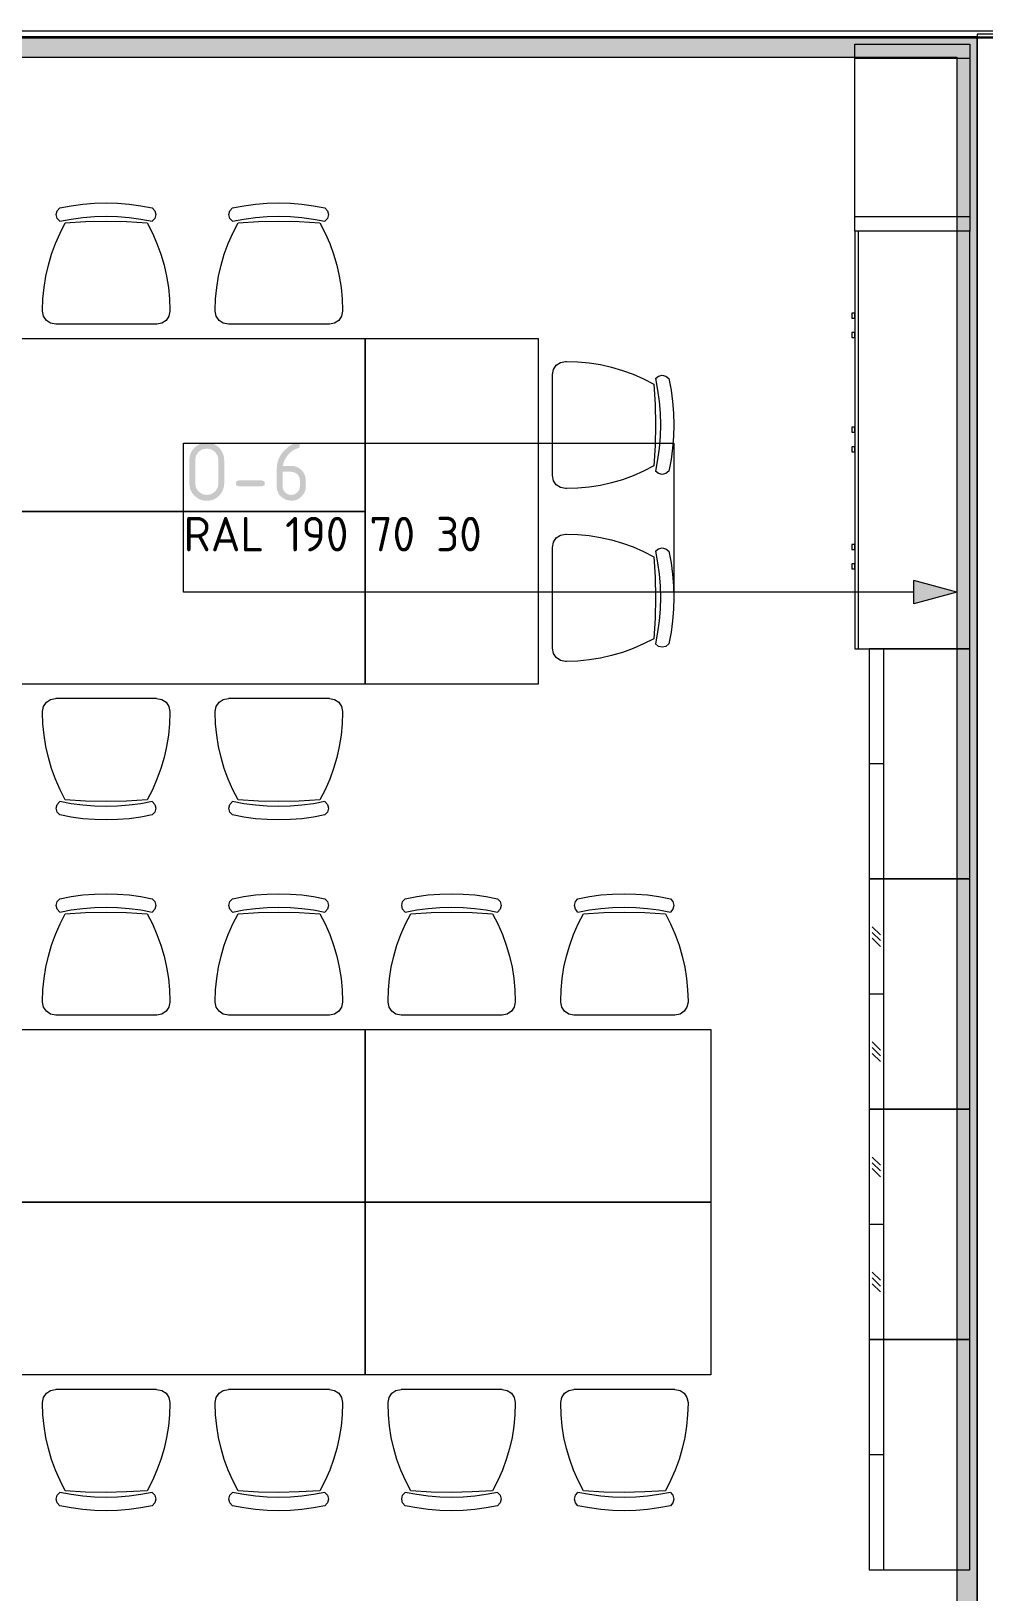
# Model space of a CAD drawing. Header units: millimetres. Extents: x 0 to 1189, y 0 to 841.
# Drawn here: x 509.8 to 542.9, y 316.9 to 371.1 of the extents above; entities that cross this region are included whole.
import ezdxf

# ---------------------------------------------------------------- set-up
doc = ezdxf.new("R2010")
doc.units = ezdxf.units.MM

msp = doc.modelspace()

# ---------------------------------------------------------------- hatches: boundary and pattern name
at = {"true_color": 0xf1d696}
h = msp.add_hatch(color=41, dxfattribs=at)
h.dxf.hatch_style = 2
h.paths.add_polyline_path([(470.876719, 370.904337), (541.951828, 370.904337), (541.951828, 370.204336), (470.876719, 370.204336)])
at = {"true_color": 0xd5aaaa}
h = msp.add_hatch(color=9, dxfattribs=at)
h.dxf.hatch_style = 2
h.paths.add_polyline_path([(541.951828, 370.904337), (542.651829, 370.904337), (541.951828, 370.204336)])
h = msp.add_hatch(color=9, dxfattribs=at)
h.dxf.hatch_style = 2
h.paths.add_polyline_path([(541.951828, 370.204336), (542.651829, 370.904337), (542.651829, 370.204336)])
h = msp.add_hatch(color=9, dxfattribs=at)
h.dxf.hatch_style = 2
h.paths.add_polyline_path([(541.951828, 370.204336), (542.651829, 370.204336), (542.651829, 312.888249), (541.951828, 312.887249)])
at = {"true_color": 0x0077b0}
h = msp.add_hatch(color=144, dxfattribs=at)
h.paths.add_polyline_path([(516.296787, 355.396996), (516.296787, 356.203975), (516.267297, 356.360658), (516.178276, 356.491709), (516.049636, 356.578112), (515.893298, 356.607464), (515.736822, 356.578112), (515.605563, 356.491709), (515.518127, 356.360658), (515.489808, 356.203975), (515.489808, 355.396996), (515.518127, 355.240657), (515.605563, 355.112017), (515.736822, 355.022996), (515.893298, 354.993506), (516.049636, 355.022996), (516.178276, 355.112017), (516.267297, 355.240657)])
h.paths.add_polyline_path([(516.49743, 355.396996), (516.486276, 355.27634), (516.45285, 355.164314), (516.397203, 355.06128), (516.319387, 354.967599), (516.227618, 354.890299), (516.125566, 354.835789), (516.013902, 354.8035), (515.893298, 354.792864), (515.771565, 354.8035), (515.659858, 354.835789), (515.557659, 354.890299), (515.464452, 354.967599), (515.386722, 355.06128), (515.331265, 355.164314), (515.298028, 355.27634), (515.286961, 355.396996), (515.286961, 356.203975), (515.298028, 356.325707), (515.331265, 356.437414), (515.386722, 356.539613), (515.464452, 356.63282), (515.557659, 356.710636), (515.659858, 356.766283), (515.771565, 356.799709), (515.893298, 356.810863), (516.013954, 356.799752), (516.125979, 356.766628), (516.229014, 356.711799), (516.322694, 356.635576), (516.398599, 356.541939), (516.453264, 356.438792), (516.486328, 356.326138), (516.49743, 356.203975)])
h = msp.add_hatch(color=144, dxfattribs=at)
h.paths.add_polyline_path([(518.524254, 355.799591), (518.524254, 355.296883), (518.545752, 355.179336), (518.611898, 355.08246), (518.709394, 355.015419), (518.82632, 354.992612), (518.943247, 355.015419), (519.040743, 355.08246), (519.106889, 355.18037), (519.128386, 355.296883), (519.128386, 355.497525), (519.106889, 355.614452), (519.040743, 355.711948), (518.943247, 355.778094), (518.82632, 355.799591)])
h.paths.add_polyline_path([(519.026963, 356.809969), (519.102893, 356.784406), (519.128386, 356.707994), (519.115639, 356.64991), (519.077674, 356.623658), (518.96899, 356.584384), (518.867592, 356.526093), (518.773119, 356.448785), (518.685209, 356.35246), (518.579996, 356.180963), (518.529766, 356.002439), (518.82632, 356.002439), (518.928347, 355.993404), (519.022415, 355.966127), (519.108008, 355.920351), (519.18461, 355.855815), (519.249145, 355.778051), (519.294922, 355.692587), (519.322199, 355.599164), (519.331233, 355.497525), (519.331233, 355.296883), (519.321768, 355.194857), (519.293544, 355.100788), (519.24682, 355.015195), (519.181854, 354.938593), (519.105295, 354.874058), (519.020004, 354.828281), (518.926753, 354.801005), (518.82632, 354.79197), (518.631259, 354.827937), (518.46803, 354.935837), (518.403495, 355.013558), (518.357718, 355.098721), (518.330442, 355.191325), (518.321407, 355.291371), (518.321407, 355.901015), (518.33567, 356.067224), (518.378458, 356.222787), (518.449771, 356.367808), (518.54961, 356.502391), (518.734612, 356.674232), (518.936563, 356.787369), (518.988998, 356.803837)])
h = msp.add_hatch(color=144, dxfattribs=at)
h.dxf.hatch_style = 2
h.paths.add_polyline_path([(517.81022, 355.295021), (517.003241, 355.295021), (516.927105, 355.320583), (516.901818, 355.396996), (516.927105, 355.473132), (517.003241, 355.498419), (517.81022, 355.498419), (517.886357, 355.473132), (517.911644, 355.396996), (517.886357, 355.320583)])
h = msp.add_hatch(color=144, dxfattribs=at)
h.dxf.hatch_style = 2
h.paths.add_polyline_path([(541.951828, 351.617308), (540.458826, 351.217307), (540.458826, 352.017308)])

# ---------------------------------------------------------------- linework, layer by layer
at = {"color": 7, "lineweight": 0}
for points in [[(198.085303, 370.871337), (863.72632, 370.871337)], [(541.951828, 370.904337), (470.176718, 370.904337)], [(556.916851, 371.104338), (486.516743, 371.104338)], [(486.516743, 370.904337), (543.676831, 370.904337)], [(542.651829, 370.904337), (541.951828, 370.904337)], [(544.151831, 371.004338), (542.651829, 371.004338)], [(542.651829, 371.004338), (542.651829, 311.904247)], [(542.651829, 312.888249), (542.651829, 370.904337)], [(470.876719, 370.204336), (541.951828, 370.204336)], [(541.951828, 370.204336), (541.951828, 312.887249)]]:
    msp.add_lwpolyline(points, dxfattribs=at)
at = {"color": 253, "lineweight": 0, "true_color": 0x999999}
for points in [[(538.401823, 364.154327), (538.401823, 370.654337)], [(538.401823, 370.654337), (542.401829, 370.654337)], [(542.401829, 370.654337), (542.401829, 364.154327)], [(542.401829, 370.154336), (538.401823, 370.154336)], [(510.78678, 364.503328), (510.696405, 364.603953), (510.66378, 364.735328), (510.696405, 364.866703), (510.78678, 364.967328)], [(510.78678, 364.967328), (511.183953, 365.04361), (511.584407, 365.098328), (511.987298, 365.131297), (512.391783, 365.142329), (512.796268, 365.131297), (513.199159, 365.098328), (513.599613, 365.04361), (513.996785, 364.967328)], [(513.996785, 364.967328), (514.08716, 364.866703), (514.119785, 364.735328), (514.08716, 364.603953), (513.996785, 364.503328)], [(516.78679, 364.503328), (516.696414, 364.603953), (516.663789, 364.735328), (516.696414, 364.866703), (516.78679, 364.967328)], [(516.78679, 364.967328), (517.183962, 365.04361), (517.584416, 365.098328), (517.987307, 365.131297), (518.391792, 365.142329), (518.796277, 365.131297), (519.199168, 365.098328), (519.599622, 365.04361), (519.996794, 364.967328)], [(519.996794, 364.967328), (520.08717, 364.866703), (520.119795, 364.735328), (520.08717, 364.603953), (519.996794, 364.503328)], [(510.187779, 361.395323), (510.187779, 361.408323), (510.200477, 361.805956), (510.238358, 362.200824), (510.301106, 362.591754), (510.388405, 362.977575), (510.499938, 363.357115), (510.63539, 363.729201), (510.794442, 364.092663), (510.976781, 364.446327)], [(510.78678, 364.503328), (511.183953, 364.579453), (511.584407, 364.633828), (511.987298, 364.666453), (512.391783, 364.677328), (512.796268, 364.666453), (513.199159, 364.633828), (513.599613, 364.579453), (513.996785, 364.503328)], [(510.976781, 364.446327), (511.683907, 364.489078), (512.391783, 364.503328), (513.107159, 364.488578), (513.821785, 364.445327)], [(513.821785, 364.445327), (514.003793, 364.091706), (514.162598, 363.728358), (514.297872, 363.356431), (514.409286, 362.977075), (514.496513, 362.591438), (514.559224, 362.200668), (514.597091, 361.805913), (514.609786, 361.408323), (514.609786, 361.395323)], [(516.187789, 361.395323), (516.187789, 361.408323), (516.200486, 361.805956), (516.238367, 362.200824), (516.301115, 362.591754), (516.388414, 362.977575), (516.499947, 363.357115), (516.635399, 363.729201), (516.794452, 364.092663), (516.97679, 364.446327)], [(516.78679, 364.503328), (517.183962, 364.579453), (517.584416, 364.633828), (517.987307, 364.666453), (518.391792, 364.677328), (518.796277, 364.666453), (519.199168, 364.633828), (519.599622, 364.579453), (519.996794, 364.503328)], [(516.97679, 364.446327), (517.683916, 364.489078), (518.391792, 364.503328), (519.107168, 364.488578), (519.821794, 364.445327)], [(519.821794, 364.445327), (520.003802, 364.091706), (520.162607, 363.728358), (520.297881, 363.356431), (520.409295, 362.977075), (520.496522, 362.591438), (520.559233, 362.200668), (520.5971, 361.805913), (520.609795, 361.408323), (520.609795, 361.395323)], [(542.401829, 364.654328), (538.401823, 364.654328)], [(542.401829, 364.154327), (538.401823, 364.154327)], [(542.401829, 364.154327), (538.401823, 364.154327)], [(538.401823, 364.154327), (538.401823, 349.654305)], [(538.522823, 364.154327), (538.522823, 349.654305)], [(542.401829, 349.654305), (542.401829, 364.154327)], [(510.64778, 360.924322), (510.464952, 360.959963), (510.320655, 361.057197), (510.22342, 361.201494), (510.187779, 361.378323), (510.187779, 361.395323)], [(514.609786, 361.395323), (514.609786, 361.378323), (514.574146, 361.201494), (514.476911, 361.057197), (514.332614, 360.959963), (514.155786, 360.924322)], [(516.647789, 360.924322), (516.464961, 360.959963), (516.320664, 361.057197), (516.223429, 361.201494), (516.187789, 361.378323), (516.187789, 361.395323)], [(520.609795, 361.395323), (520.609795, 361.378323), (520.574155, 361.201494), (520.47692, 361.057197), (520.332623, 360.959963), (520.155795, 360.924322)], [(538.401823, 361.314323), (538.299822, 361.314323)], [(538.299822, 361.314323), (538.299822, 361.140322)], [(538.299822, 361.140322), (538.401823, 361.140322)], [(538.401823, 361.140322), (538.401823, 361.314323)], [(514.149786, 360.924322), (510.64778, 360.924322)], [(520.149795, 360.924322), (516.647789, 360.924322)], [(538.401823, 360.637322), (538.299822, 360.637322)], [(538.299822, 360.637322), (538.299822, 360.463321)], [(538.401823, 360.463321), (538.401823, 360.637322)], [(509.398778, 360.424321), (521.398797, 360.424321)], [(521.398797, 360.424321), (521.398797, 354.424312)], [(521.398797, 348.424303), (521.398797, 360.424321)], [(521.398797, 360.424321), (527.398806, 360.424321)], [(527.398806, 360.424321), (527.398806, 348.424303)], [(538.299822, 360.463321), (538.401823, 360.463321)], [(527.898807, 359.174319), (527.934447, 359.357148), (528.031682, 359.501445), (528.175979, 359.598679), (528.352807, 359.63432), (528.369807, 359.63432)], [(528.369807, 359.63432), (528.383807, 359.63432), (528.781398, 359.621666), (529.176152, 359.583898), (529.566922, 359.52131), (529.95256, 359.434195), (530.331916, 359.322845), (530.703842, 359.187554), (531.06719, 359.028614), (531.420812, 358.846319)], [(527.898807, 355.673314), (527.898807, 359.174319)], [(531.477812, 359.036319), (531.579312, 359.125819), (531.710812, 359.158319), (531.841438, 359.125819), (531.942813, 359.036319)], [(531.477812, 359.036319), (531.553937, 358.639006), (531.608312, 358.238318), (531.640937, 357.83538), (531.651812, 357.431317), (531.640937, 357.026832), (531.608312, 356.623941), (531.553937, 356.223487), (531.477812, 355.826314)], [(531.942813, 359.036319), (532.018938, 358.639006), (532.073313, 358.238318), (532.105938, 357.83538), (532.116813, 357.431317), (532.105938, 357.026832), (532.073313, 356.623941), (532.018938, 356.223487), (531.942813, 355.826314)], [(531.420812, 358.846319), (531.463562, 358.139193), (531.477812, 357.431317), (531.463437, 356.715941), (531.419812, 356.001315)], [(538.401823, 357.345317), (538.299822, 357.345317)], [(538.299822, 357.345317), (538.299822, 357.171316)], [(538.401823, 357.171316), (538.401823, 357.345317)], [(538.299822, 357.171316), (538.401823, 357.171316)], [(538.401823, 356.668316), (538.299822, 356.668316)], [(538.299822, 356.668316), (538.299822, 356.495315)], [(538.299822, 356.495315), (538.401823, 356.495315)], [(538.401823, 356.495315), (538.401823, 356.668316)], [(528.369807, 355.213313), (528.352807, 355.213313), (528.175979, 355.248954), (528.031682, 355.346189), (527.934447, 355.490486), (527.898807, 355.667314)], [(531.419812, 356.001315), (531.066192, 355.819019), (530.702858, 355.66008), (530.330968, 355.524788), (529.951685, 355.413439), (529.566166, 355.326323), (529.175574, 355.263735), (528.781068, 355.225968), (528.383807, 355.213313), (528.369807, 355.213313)], [(531.942813, 355.826314), (531.841438, 355.735939), (531.710812, 355.703314), (531.579312, 355.735939), (531.477812, 355.826314)], [(509.398778, 354.424312), (521.398797, 354.424312)], [(521.398797, 354.424312), (509.398778, 354.424312)], [(521.398797, 354.424312), (521.398797, 348.424303)], [(527.898807, 353.17431), (527.934447, 353.357139), (528.031682, 353.501436), (528.175979, 353.59867), (528.352807, 353.634311), (528.369807, 353.634311)], [(528.369807, 353.634311), (528.383807, 353.634311), (528.781398, 353.621657), (529.176152, 353.583889), (529.566922, 353.521301), (529.95256, 353.434186), (530.331916, 353.322836), (530.703842, 353.187545), (531.06719, 353.028605), (531.420812, 352.84631)], [(527.898807, 349.673305), (527.898807, 353.17431)], [(531.477812, 353.03631), (531.579312, 353.12581), (531.710812, 353.15831), (531.841438, 353.12581), (531.942813, 353.03631)], [(531.477812, 353.03631), (531.553937, 352.638997), (531.608312, 352.238309), (531.640937, 351.835371), (531.651812, 351.431308), (531.640937, 351.026823), (531.608312, 350.623931), (531.553937, 350.223478), (531.477812, 349.826305)], [(531.942813, 353.03631), (532.018938, 352.638997), (532.073313, 352.238309), (532.105938, 351.835371), (532.116813, 351.431308), (532.105938, 351.026823), (532.073313, 350.623931), (532.018938, 350.223478), (531.942813, 349.826305)], [(538.401823, 353.27531), (538.299822, 353.27531)], [(538.299822, 353.27531), (538.299822, 353.10131)], [(538.299822, 353.10131), (538.401823, 353.10131)], [(538.401823, 353.10131), (538.401823, 353.27531)], [(531.420812, 352.84631), (531.463562, 352.139184), (531.477812, 351.431308), (531.463437, 350.715932), (531.419812, 350.001305)], [(538.401823, 352.598309), (538.299822, 352.598309)], [(538.299822, 352.598309), (538.299822, 352.424309)], [(538.299822, 352.424309), (538.401823, 352.424309)], [(538.401823, 352.424309), (538.401823, 352.598309)], [(531.419812, 350.001305), (531.066192, 349.81901), (530.702858, 349.660071), (530.330968, 349.524779), (529.951685, 349.41343), (529.566166, 349.326314), (529.175574, 349.263726), (528.781068, 349.225959), (528.383807, 349.213304), (528.369807, 349.213304)], [(531.942813, 349.826305), (531.841438, 349.73593), (531.710812, 349.703305), (531.579312, 349.73593), (531.477812, 349.826305)], [(528.369807, 349.213304), (528.352807, 349.213304), (528.175979, 349.248945), (528.031682, 349.346179), (527.934447, 349.490477), (527.898807, 349.667305)], [(538.401823, 349.654305), (542.401829, 349.654305)], [(542.401829, 349.654305), (538.901823, 349.654305)], [(538.901823, 349.654305), (538.901823, 341.654293)], [(539.401824, 349.654305), (539.401824, 341.654293)], [(542.401829, 341.654293), (542.401829, 349.654305)], [(521.398797, 348.424303), (509.398778, 348.424303)], [(527.398806, 348.424303), (521.398797, 348.424303)], [(510.187779, 347.452302), (510.187779, 347.470302), (510.22342, 347.646708), (510.320655, 347.791052), (510.464952, 347.888521), (510.64178, 347.924302)], [(514.149786, 347.924302), (510.64778, 347.924302)], [(514.149786, 347.924302), (514.332614, 347.888505), (514.476911, 347.790927), (514.574146, 347.646286), (514.609786, 347.469302), (514.609786, 347.452302)], [(516.187789, 347.452302), (516.187789, 347.470302), (516.223429, 347.646708), (516.320664, 347.791052), (516.464961, 347.888521), (516.641789, 347.924302)], [(520.149795, 347.924302), (516.647789, 347.924302)], [(520.149795, 347.924302), (520.332623, 347.888505), (520.47692, 347.790927), (520.574155, 347.646286), (520.609795, 347.469302), (520.609795, 347.452302)], [(510.976781, 344.401297), (510.794442, 344.754961), (510.63539, 345.118423), (510.499938, 345.490509), (510.388405, 345.870049), (510.301106, 346.25587), (510.238358, 346.6468), (510.200477, 347.041668), (510.187779, 347.439302), (510.187779, 347.452302)], [(514.609786, 347.452302), (514.609786, 347.439302), (514.597091, 347.041713), (514.559224, 346.646972), (514.496513, 346.256239), (514.409286, 345.870674), (514.297872, 345.491437), (514.162598, 345.119689), (514.003793, 344.756588), (513.821785, 344.403297)], [(516.97679, 344.401297), (516.794452, 344.754961), (516.635399, 345.118423), (516.499947, 345.490509), (516.388414, 345.870049), (516.301115, 346.25587), (516.238367, 346.6468), (516.200486, 347.041668), (516.187789, 347.439302), (516.187789, 347.452302)], [(520.609795, 347.452302), (520.609795, 347.439302), (520.5971, 347.041713), (520.559233, 346.646972), (520.496522, 346.256239), (520.409295, 345.870674), (520.297881, 345.491437), (520.162607, 345.119689), (520.003802, 344.756588), (519.821794, 344.403297)], [(539.401824, 345.654299), (538.901823, 345.654299)], [(510.78678, 343.880296), (510.696405, 343.980921), (510.66378, 344.112296), (510.696405, 344.243797), (510.78678, 344.345297)], [(513.996785, 344.344297), (513.599613, 344.268594), (513.199159, 344.214172), (512.796268, 344.181312), (512.391783, 344.170297), (511.987298, 344.181328), (511.584407, 344.214297), (511.183953, 344.269015), (510.78678, 344.345297)], [(513.821785, 344.403297), (513.107159, 344.359172), (512.391783, 344.344297), (511.683907, 344.358547), (510.976781, 344.401297)], [(513.996785, 344.344297), (514.08716, 344.243672), (514.119785, 344.112296), (514.08716, 343.980921), (513.996785, 343.880296)], [(516.78679, 343.880296), (516.696414, 343.980921), (516.663789, 344.112296), (516.696414, 344.243797), (516.78679, 344.345297)], [(519.996794, 344.344297), (519.599622, 344.268594), (519.199168, 344.214172), (518.796277, 344.181312), (518.391792, 344.170297), (517.987307, 344.181328), (517.584416, 344.214297), (517.183962, 344.269015), (516.78679, 344.345297)], [(519.821794, 344.403297), (519.107168, 344.359172), (518.391792, 344.344297), (517.683916, 344.358547), (516.97679, 344.401297)], [(519.996794, 344.344297), (520.08717, 344.243672), (520.119795, 344.112296), (520.08717, 343.980921), (519.996794, 343.880296)], [(513.996785, 343.880296), (513.599613, 343.804015), (513.199159, 343.749296), (512.796268, 343.716327), (512.391783, 343.705296), (511.987298, 343.716327), (511.584407, 343.749296), (511.183953, 343.804015), (510.78678, 343.880296)], [(519.996794, 343.880296), (519.599622, 343.804015), (519.199168, 343.749296), (518.796277, 343.716327), (518.391792, 343.705296), (517.987307, 343.716327), (517.584416, 343.749296), (517.183962, 343.804015), (516.78679, 343.880296)], [(538.901823, 341.654293), (542.401829, 341.654293)], [(542.401829, 341.654293), (538.901823, 341.654293)], [(538.901823, 341.654293), (538.901823, 333.65428)], [(539.401824, 341.654293), (539.401824, 333.65428)], [(539.401824, 341.654293), (539.401824, 337.654287)], [(542.401829, 333.65428), (542.401829, 341.654293)], [(510.78678, 340.967292), (511.183953, 341.043573), (511.584407, 341.098292), (511.987298, 341.131261), (512.391783, 341.142292), (512.796268, 341.131261), (513.199159, 341.098292), (513.599613, 341.043573), (513.996785, 340.967292)], [(516.78679, 340.967292), (517.183962, 341.043573), (517.584416, 341.098292), (517.987307, 341.131261), (518.391792, 341.142292), (518.796277, 341.131261), (519.199168, 341.098292), (519.599622, 341.043573), (519.996794, 340.967292)], [(522.786799, 340.967292), (523.183971, 341.043573), (523.584425, 341.098292), (523.987316, 341.131261), (524.391801, 341.142292), (524.796286, 341.131261), (525.199177, 341.098292), (525.599631, 341.043573), (525.996804, 340.967292)], [(528.786808, 340.967292), (529.18398, 341.043573), (529.584434, 341.098292), (529.987325, 341.131261), (530.39181, 341.142292), (530.796295, 341.131261), (531.199187, 341.098292), (531.59964, 341.043573), (531.996813, 340.967292)], [(510.78678, 340.503291), (510.696405, 340.603916), (510.66378, 340.735291), (510.696405, 340.866666), (510.78678, 340.967292)], [(510.78678, 340.503291), (511.183953, 340.579416), (511.584407, 340.633791), (511.987298, 340.666416), (512.391783, 340.677291), (512.796268, 340.666416), (513.199159, 340.633791), (513.599613, 340.579416), (513.996785, 340.503291)], [(510.976781, 340.446291), (511.683907, 340.489041), (512.391783, 340.503291), (513.107159, 340.488541), (513.821785, 340.445291)], [(513.996785, 340.967292), (514.08716, 340.866666), (514.119785, 340.735291), (514.08716, 340.603916), (513.996785, 340.503291)], [(516.78679, 340.503291), (516.696414, 340.603916), (516.663789, 340.735291), (516.696414, 340.866666), (516.78679, 340.967292)], [(516.78679, 340.503291), (517.183962, 340.579416), (517.584416, 340.633791), (517.987307, 340.666416), (518.391792, 340.677291), (518.796277, 340.666416), (519.199168, 340.633791), (519.599622, 340.579416), (519.996794, 340.503291)], [(516.97679, 340.446291), (517.683916, 340.489041), (518.391792, 340.503291), (519.107168, 340.488541), (519.821794, 340.445291)], [(519.996794, 340.967292), (520.08717, 340.866666), (520.119795, 340.735291), (520.08717, 340.603916), (519.996794, 340.503291)], [(522.786799, 340.503291), (522.696424, 340.603916), (522.663799, 340.735291), (522.696424, 340.866666), (522.786799, 340.967292)], [(522.786799, 340.503291), (523.183971, 340.579416), (523.584425, 340.633791), (523.987316, 340.666416), (524.391801, 340.677291), (524.796286, 340.666416), (525.199177, 340.633791), (525.599631, 340.579416), (525.996804, 340.503291)], [(522.976799, 340.446291), (523.683925, 340.489041), (524.391801, 340.503291), (525.107177, 340.488541), (525.821803, 340.445291)], [(525.996804, 340.967292), (526.087179, 340.866666), (526.119804, 340.735291), (526.087179, 340.603916), (525.996804, 340.503291)], [(528.786808, 340.503291), (528.696433, 340.603916), (528.663808, 340.735291), (528.696433, 340.866666), (528.786808, 340.967292)], [(528.786808, 340.503291), (529.18398, 340.579416), (529.584434, 340.633791), (529.987325, 340.666416), (530.39181, 340.677291), (530.796295, 340.666416), (531.199187, 340.633791), (531.59964, 340.579416), (531.996813, 340.503291)], [(528.976808, 340.446291), (529.683934, 340.489041), (530.39181, 340.503291), (531.107186, 340.488541), (531.821813, 340.445291)], [(531.996813, 340.967292), (532.087188, 340.866666), (532.119813, 340.735291), (532.087188, 340.603916), (531.996813, 340.503291)], [(510.187779, 337.395286), (510.187779, 337.408286), (510.200477, 337.80592), (510.238358, 338.200787), (510.301106, 338.591718), (510.388405, 338.977539), (510.499938, 339.357078), (510.63539, 339.729165), (510.794442, 340.092626), (510.976781, 340.446291)], [(513.821785, 340.445291), (514.003793, 340.091669), (514.162598, 339.728321), (514.297872, 339.356395), (514.409286, 338.977039), (514.496513, 338.591401), (514.559224, 338.200631), (514.597091, 337.805877), (514.609786, 337.408286), (514.609786, 337.395286)], [(516.187789, 337.395286), (516.187789, 337.408286), (516.200486, 337.80592), (516.238367, 338.200787), (516.301115, 338.591718), (516.388414, 338.977539), (516.499947, 339.357078), (516.635399, 339.729165), (516.794452, 340.092626), (516.97679, 340.446291)], [(519.821794, 340.445291), (520.003802, 340.091669), (520.162607, 339.728321), (520.297881, 339.356395), (520.409295, 338.977039), (520.496522, 338.591401), (520.559233, 338.200631), (520.5971, 337.805877), (520.609795, 337.408286), (520.609795, 337.395286)], [(522.187798, 337.395286), (522.187798, 337.408286), (522.200495, 337.80592), (522.238376, 338.200787), (522.301124, 338.591718), (522.388423, 338.977539), (522.499956, 339.357078), (522.635408, 339.729165), (522.794461, 340.092626), (522.976799, 340.446291)], [(525.821803, 340.445291), (526.003811, 340.091669), (526.162616, 339.728321), (526.29789, 339.356395), (526.409304, 338.977039), (526.496531, 338.591401), (526.559242, 338.200631), (526.597109, 337.805877), (526.609805, 337.408286), (526.609805, 337.395286)], [(528.187807, 337.395286), (528.187807, 337.408286), (528.200504, 337.80592), (528.238385, 338.200787), (528.301133, 338.591718), (528.388432, 338.977539), (528.499966, 339.357078), (528.635417, 339.729165), (528.79447, 340.092626), (528.976808, 340.446291)], [(531.821813, 340.445291), (532.003821, 340.091669), (532.162626, 339.728321), (532.297899, 339.356395), (532.409313, 338.977039), (532.49654, 338.591401), (532.559251, 338.200631), (532.597118, 337.805877), (532.609814, 337.408286), (532.609814, 337.395286)], [(539.010823, 339.99529), (539.293824, 339.71229)], [(539.010823, 339.79529), (539.293824, 339.512289)], [(539.010823, 339.59529), (539.293824, 339.312289)], [(510.64778, 336.924285), (510.464952, 336.959926), (510.320655, 337.057161), (510.22342, 337.201458), (510.187779, 337.378286), (510.187779, 337.395286)], [(514.609786, 337.395286), (514.609786, 337.378286), (514.574146, 337.201458), (514.476911, 337.057161), (514.332614, 336.959926), (514.155786, 336.924285)], [(516.647789, 336.924285), (516.464961, 336.959926), (516.320664, 337.057161), (516.223429, 337.201458), (516.187789, 337.378286), (516.187789, 337.395286)], [(520.609795, 337.395286), (520.609795, 337.378286), (520.574155, 337.201458), (520.47692, 337.057161), (520.332623, 336.959926), (520.155795, 336.924285)], [(522.647798, 336.924285), (522.46497, 336.959926), (522.320673, 337.057161), (522.223438, 337.201458), (522.187798, 337.378286), (522.187798, 337.395286)], [(526.609805, 337.395286), (526.609805, 337.378286), (526.574164, 337.201458), (526.476929, 337.057161), (526.332632, 336.959926), (526.155804, 336.924285)], [(528.647808, 336.924285), (528.464979, 336.959926), (528.320682, 337.057161), (528.223448, 337.201458), (528.187807, 337.378286), (528.187807, 337.395286)], [(532.609814, 337.395286), (532.609814, 337.378286), (532.574173, 337.201458), (532.476939, 337.057161), (532.332641, 336.959926), (532.155813, 336.924285)], [(539.401824, 337.654287), (538.901823, 337.654287)], [(514.149786, 336.924285), (510.64778, 336.924285)], [(520.149795, 336.924285), (516.647789, 336.924285)], [(526.149804, 336.924285), (522.647798, 336.924285)], [(532.149813, 336.924285), (528.647808, 336.924285)], [(509.398778, 336.424285), (521.398797, 336.424285)], [(521.398797, 336.424285), (521.398797, 330.424276)], [(521.398797, 336.424285), (533.398815, 336.424285)], [(521.398797, 330.424276), (521.398797, 336.424285)], [(533.398815, 336.424285), (533.398815, 330.424276)], [(539.010823, 335.995284), (539.293824, 335.712284)], [(539.010823, 335.795284), (539.293824, 335.512283)], [(539.010823, 335.595283), (539.293824, 335.312283)], [(538.901823, 333.65428), (542.401829, 333.65428)], [(542.401829, 333.65428), (538.901823, 333.65428)], [(538.901823, 333.65428), (538.901823, 325.654268)], [(539.401824, 333.65428), (539.401824, 325.654268)], [(539.401824, 333.65428), (539.401824, 329.654274)], [(542.401829, 325.654268), (542.401829, 333.65428)], [(539.010823, 331.995278), (539.293824, 331.712277)], [(539.010823, 331.795278), (539.293824, 331.512277)], [(539.010823, 331.595277), (539.293824, 331.312277)], [(509.398778, 330.424276), (521.398797, 330.424276)], [(521.398797, 330.424276), (509.398778, 330.424276)], [(521.398797, 330.424276), (521.398797, 324.424266)], [(521.398797, 330.424276), (533.398815, 330.424276)], [(521.398797, 324.424266), (521.398797, 330.424276)], [(533.398815, 330.424276), (521.398797, 330.424276)], [(533.398815, 330.424276), (533.398815, 324.424266)], [(539.401824, 329.654274), (538.901823, 329.654274)], [(539.010823, 327.995272), (539.293824, 327.712271)], [(539.010823, 327.795271), (539.293824, 327.512271)], [(539.010823, 327.595271), (539.293824, 327.312271)], [(538.901823, 325.654268), (542.401829, 325.654268)], [(542.401829, 325.654268), (538.901823, 325.654268)], [(538.901823, 325.654268), (538.901823, 317.654256)], [(539.401824, 325.654268), (539.401824, 317.654256)], [(542.401829, 317.654256), (542.401829, 325.654268)], [(521.398797, 324.424266), (509.398778, 324.424266)], [(533.398815, 324.424266), (521.398797, 324.424266)], [(510.187779, 323.452265), (510.187779, 323.470265), (510.22342, 323.646671), (510.320655, 323.791015), (510.464952, 323.888484), (510.64178, 323.924266)], [(514.149786, 323.924266), (510.64778, 323.924266)], [(514.149786, 323.924266), (514.332614, 323.888469), (514.476911, 323.79089), (514.574146, 323.64625), (514.609786, 323.469265), (514.609786, 323.452265)], [(516.187789, 323.452265), (516.187789, 323.470265), (516.223429, 323.646671), (516.320664, 323.791015), (516.464961, 323.888484), (516.641789, 323.924266)], [(520.149795, 323.924266), (516.647789, 323.924266)], [(520.149795, 323.924266), (520.332623, 323.888469), (520.47692, 323.79089), (520.574155, 323.64625), (520.609795, 323.469265), (520.609795, 323.452265)], [(522.187798, 323.452265), (522.187798, 323.470265), (522.223438, 323.646671), (522.320673, 323.791015), (522.46497, 323.888484), (522.641798, 323.924266)], [(526.149804, 323.924266), (522.647798, 323.924266)], [(526.149804, 323.924266), (526.332632, 323.888469), (526.476929, 323.79089), (526.574164, 323.64625), (526.609805, 323.469265), (526.609805, 323.452265)], [(528.187807, 323.452265), (528.187807, 323.470265), (528.223448, 323.646671), (528.320682, 323.791015), (528.464979, 323.888484), (528.641808, 323.924266)], [(532.149813, 323.924266), (528.647808, 323.924266)], [(532.149813, 323.924266), (532.332641, 323.888469), (532.476939, 323.79089), (532.574173, 323.64625), (532.609814, 323.469265), (532.609814, 323.452265)], [(510.976781, 320.40126), (510.794442, 320.754925), (510.63539, 321.118386), (510.499938, 321.490473), (510.388405, 321.870012), (510.301106, 322.255833), (510.238358, 322.646764), (510.200477, 323.041631), (510.187779, 323.439265), (510.187779, 323.452265)], [(514.609786, 323.452265), (514.609786, 323.439265), (514.597091, 323.041676), (514.559224, 322.646936), (514.496513, 322.256202), (514.409286, 321.870637), (514.297872, 321.491401), (514.162598, 321.119652), (514.003793, 320.756552), (513.821785, 320.40326)], [(516.97679, 320.40126), (516.794452, 320.754925), (516.635399, 321.118386), (516.499947, 321.490473), (516.388414, 321.870012), (516.301115, 322.255833), (516.238367, 322.646764), (516.200486, 323.041631), (516.187789, 323.439265), (516.187789, 323.452265)], [(520.609795, 323.452265), (520.609795, 323.439265), (520.5971, 323.041676), (520.559233, 322.646936), (520.496522, 322.256202), (520.409295, 321.870637), (520.297881, 321.491401), (520.162607, 321.119652), (520.003802, 320.756552), (519.821794, 320.40326)], [(522.976799, 320.40126), (522.794461, 320.754925), (522.635408, 321.118386), (522.499956, 321.490473), (522.388423, 321.870012), (522.301124, 322.255833), (522.238376, 322.646764), (522.200495, 323.041631), (522.187798, 323.439265), (522.187798, 323.452265)], [(526.609805, 323.452265), (526.609805, 323.439265), (526.597109, 323.041676), (526.559242, 322.646936), (526.496531, 322.256202), (526.409304, 321.870637), (526.29789, 321.491401), (526.162616, 321.119652), (526.003811, 320.756552), (525.821803, 320.40326)], [(528.976808, 320.40126), (528.79447, 320.754925), (528.635417, 321.118386), (528.499966, 321.490473), (528.388432, 321.870012), (528.301133, 322.255833), (528.238385, 322.646764), (528.200504, 323.041631), (528.187807, 323.439265), (528.187807, 323.452265)], [(532.609814, 323.452265), (532.609814, 323.439265), (532.597118, 323.041676), (532.559251, 322.646936), (532.49654, 322.256202), (532.409313, 321.870637), (532.297899, 321.491401), (532.162626, 321.119652), (532.003821, 320.756552), (531.821813, 320.40326)], [(539.401824, 321.654262), (538.901823, 321.654262)], [(513.821785, 320.40326), (513.107159, 320.359135), (512.391783, 320.34426), (511.683907, 320.35851), (510.976781, 320.40126)], [(519.821794, 320.40326), (519.107168, 320.359135), (518.391792, 320.34426), (517.683916, 320.35851), (516.97679, 320.40126)], [(525.821803, 320.40326), (525.107177, 320.359135), (524.391801, 320.34426), (523.683925, 320.35851), (522.976799, 320.40126)], [(531.821813, 320.40326), (531.107186, 320.359135), (530.39181, 320.34426), (529.683934, 320.35851), (528.976808, 320.40126)], [(510.78678, 319.880259), (510.696405, 319.980885), (510.66378, 320.11226), (510.696405, 320.24376), (510.78678, 320.34526)], [(513.996785, 320.34426), (513.599613, 320.268557), (513.199159, 320.214135), (512.796268, 320.181275), (512.391783, 320.17026), (511.987298, 320.181291), (511.584407, 320.21426), (511.183953, 320.268979), (510.78678, 320.34526)], [(513.996785, 319.880259), (513.599613, 319.803978), (513.199159, 319.749259), (512.796268, 319.71629), (512.391783, 319.705259), (511.987298, 319.71629), (511.584407, 319.749259), (511.183953, 319.803978), (510.78678, 319.880259)], [(513.996785, 320.34426), (514.08716, 320.243635), (514.119785, 320.11226), (514.08716, 319.980885), (513.996785, 319.880259)], [(516.78679, 319.880259), (516.696414, 319.980885), (516.663789, 320.11226), (516.696414, 320.24376), (516.78679, 320.34526)], [(519.996794, 320.34426), (519.599622, 320.268557), (519.199168, 320.214135), (518.796277, 320.181275), (518.391792, 320.17026), (517.987307, 320.181291), (517.584416, 320.21426), (517.183962, 320.268979), (516.78679, 320.34526)], [(519.996794, 319.880259), (519.599622, 319.803978), (519.199168, 319.749259), (518.796277, 319.71629), (518.391792, 319.705259), (517.987307, 319.71629), (517.584416, 319.749259), (517.183962, 319.803978), (516.78679, 319.880259)], [(519.996794, 320.34426), (520.08717, 320.243635), (520.119795, 320.11226), (520.08717, 319.980885), (519.996794, 319.880259)], [(522.786799, 319.880259), (522.696424, 319.980885), (522.663799, 320.11226), (522.696424, 320.24376), (522.786799, 320.34526)], [(525.996804, 320.34426), (525.599631, 320.268557), (525.199177, 320.214135), (524.796286, 320.181275), (524.391801, 320.17026), (523.987316, 320.181291), (523.584425, 320.21426), (523.183971, 320.268979), (522.786799, 320.34526)], [(525.996804, 319.880259), (525.599631, 319.803978), (525.199177, 319.749259), (524.796286, 319.71629), (524.391801, 319.705259), (523.987316, 319.71629), (523.584425, 319.749259), (523.183971, 319.803978), (522.786799, 319.880259)], [(525.996804, 320.34426), (526.087179, 320.243635), (526.119804, 320.11226), (526.087179, 319.980885), (525.996804, 319.880259)], [(528.786808, 319.880259), (528.696433, 319.980885), (528.663808, 320.11226), (528.696433, 320.24376), (528.786808, 320.34526)], [(531.996813, 320.34426), (531.59964, 320.268557), (531.199187, 320.214135), (530.796295, 320.181275), (530.39181, 320.17026), (529.987325, 320.181291), (529.584434, 320.21426), (529.18398, 320.268979), (528.786808, 320.34526)], [(531.996813, 319.880259), (531.59964, 319.803978), (531.199187, 319.749259), (530.796295, 319.71629), (530.39181, 319.705259), (529.987325, 319.71629), (529.584434, 319.749259), (529.18398, 319.803978), (528.786808, 319.880259)], [(531.996813, 320.34426), (532.087188, 320.243635), (532.119813, 320.11226), (532.087188, 319.980885), (531.996813, 319.880259)], [(538.901823, 317.654256), (542.401829, 317.654256)]]:
    msp.add_lwpolyline(points, dxfattribs=at)
at = {"color": 144, "lineweight": 0, "true_color": 0x0077b0}
for points in [[(515.087781, 356.793316), (532.111807, 356.793316)], [(515.087781, 351.617308), (515.087781, 356.793316)], [(532.111807, 356.793316), (532.111807, 351.617308)], [(540.458826, 351.217307), (540.458826, 352.017308)], [(541.951828, 351.617308), (540.458826, 352.017308)], [(532.111807, 351.617308), (515.087781, 351.617308)], [(536.47182, 351.617308), (531.951813, 351.617308)], [(540.458826, 351.617308), (536.47182, 351.617308)], [(541.951828, 351.617308), (540.458826, 351.217307)]]:
    msp.add_lwpolyline(points, dxfattribs=at)

# ---------------------------------------------------------------- texts
at = {"color": 144, "true_color": 0x0077b0, "insert": (515.086322, 354.233858), "char_height": 1.2, "attachment_point": 1}
msp.add_mtext('{\\fGOSTCommon|b0|i0|c0|p0;RAL \\fGOSTCommon|b0|i0|c204|p0;190\\fGOSTCommon|b0|i0|c0|p0; 70 \\fGOSTCommon|b0|i0|c204|p0;3\\fGOSTCommon|b0|i0|c0|p0;0}', dxfattribs=at)

doc.saveas('drawing.dxf')
